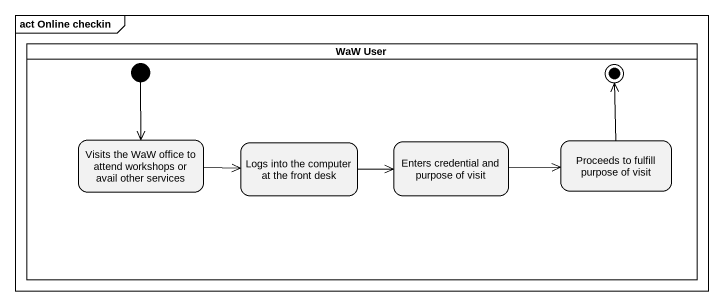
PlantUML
@startuml
mainframe act Online checkin
hide empty description
state "WaW User" as WaW_User <<partition>> {
  state "Visits the WaW office to attend workshops or avail other services" as Visits_the_WaW_office_to
  state "Proceeds to fulfill purpose of visit" as Proceeds_to_fulfill_purpose
  state "Logs into the computer at the front desk" as Logs_into_the_computer_at
  state "Enters credential and purpose of visit" as Enters_credential_and
  [*] --> Visits_the_WaW_office_to
  Proceeds_to_fulfill_purpose -up-> [*]
}
Visits_the_WaW_office_to -right-> Logs_into_the_computer_at
Logs_into_the_computer_at -right-> Enters_credential_and
Enters_credential_and -right-> Proceeds_to_fulfill_purpose
@enduml
